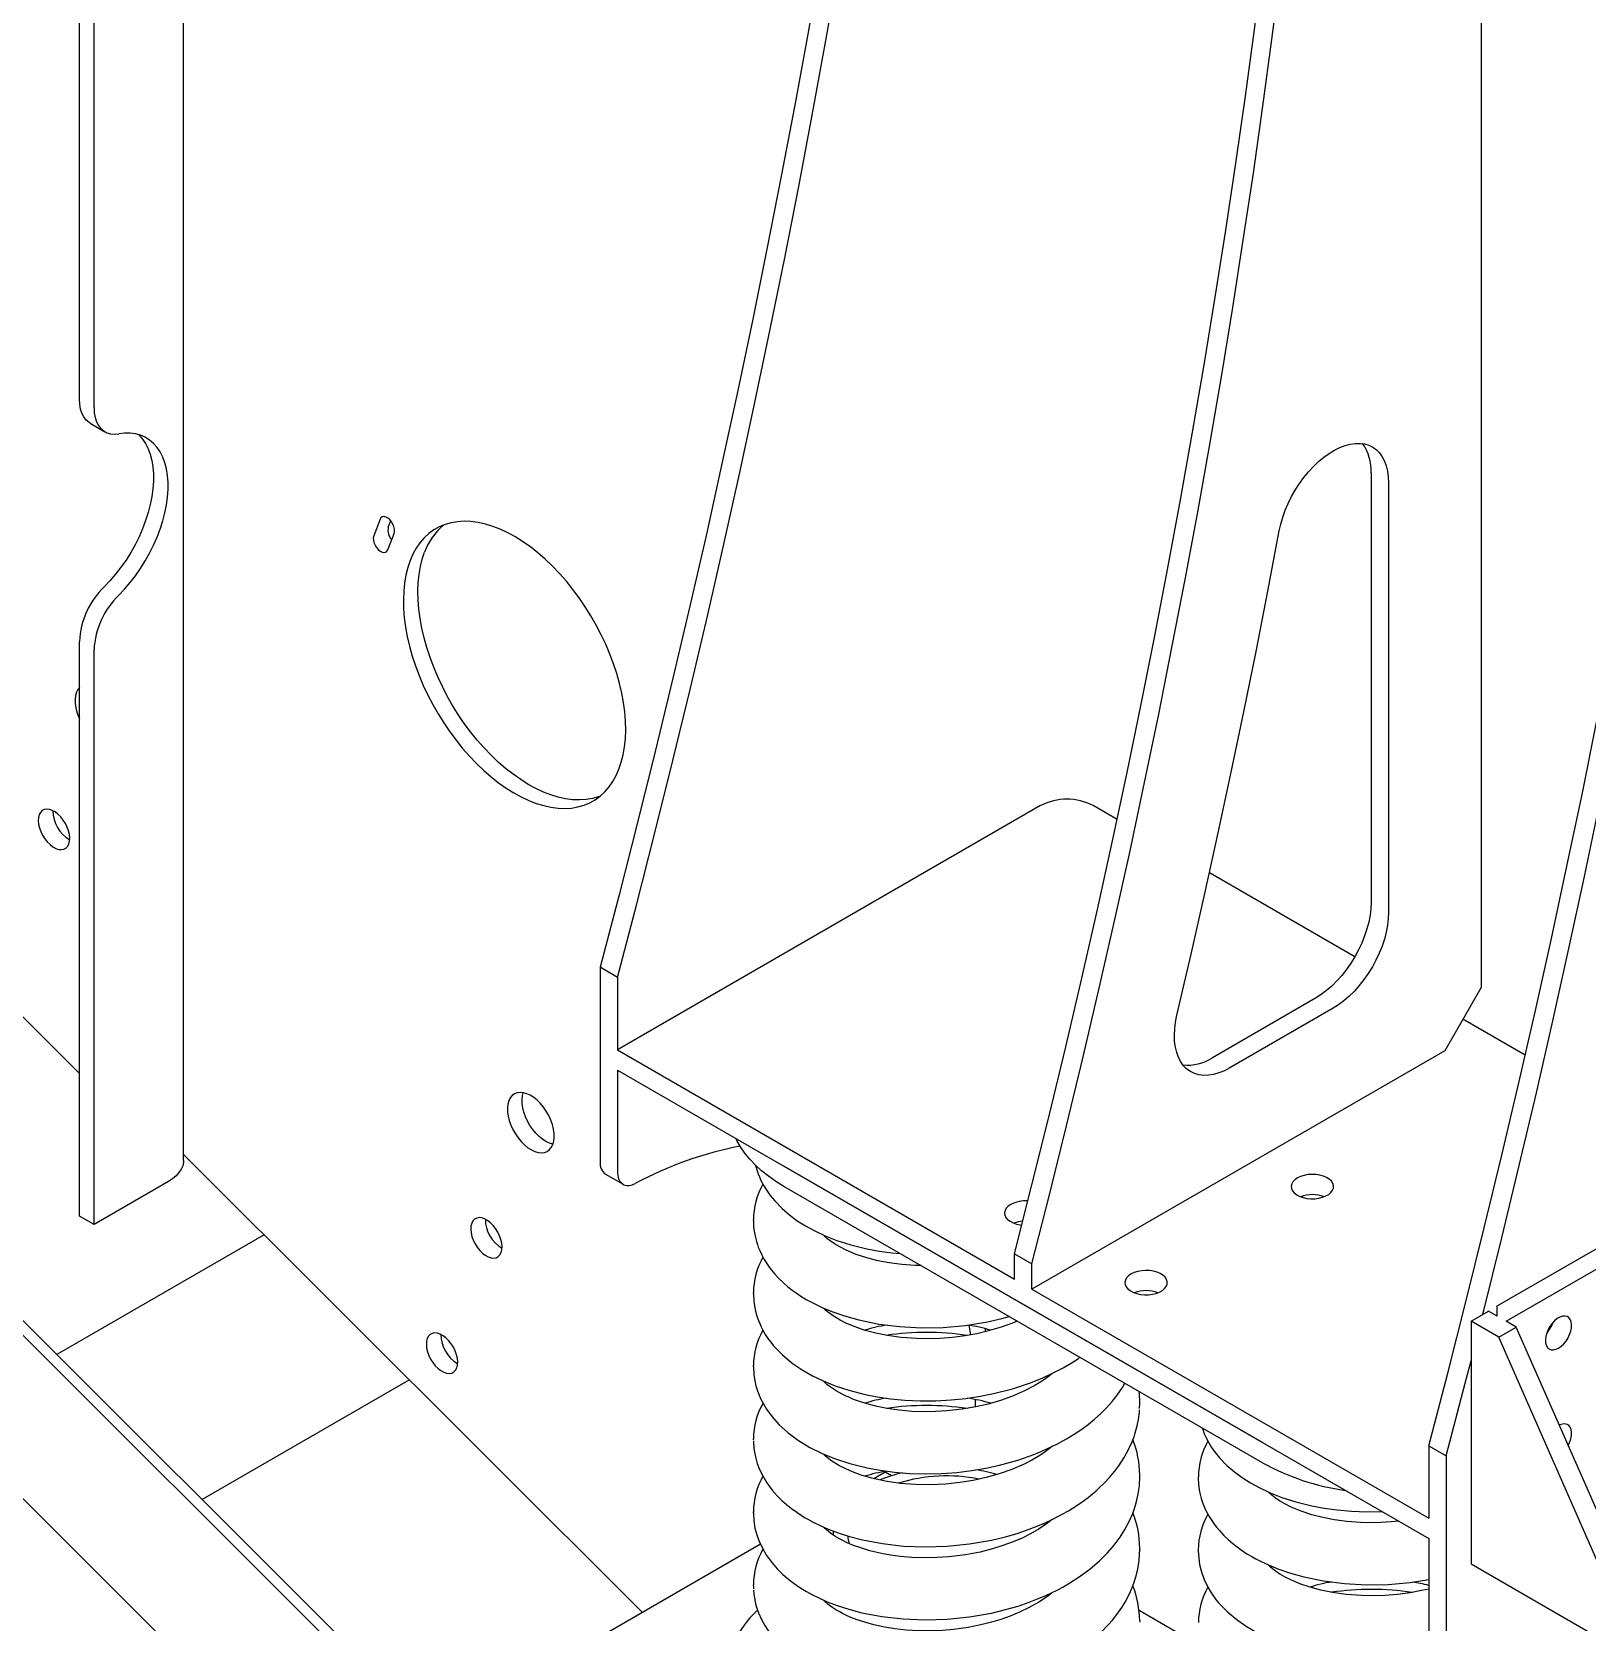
# Model space of a CAD drawing. Header units: millimetres. Extents: x 0 to 55611, y 0 to 32827.
# Drawn here: x 43629 to 44232, y 11959 to 12575 of the extents above; entities that cross this region are included whole.
import ezdxf

# ---------------------------------------------------------------- set-up
doc = ezdxf.new("R2010")
doc.units = ezdxf.units.MM
doc.header["$LTSCALE"] = 10
doc.linetypes.add('SLD-Continua', pattern=[0])
doc.layers.add('EQUIPO', color=30, linetype='SLD-Continua')
doc.layers.add('STRUC', color=5, linetype='SLD-Continua')

msp = doc.modelspace()

# ---------------------------------------------------------------- linework, layer by layer
at = {"color": 7, "linetype": 'SLD-Continua', "lineweight": 25}
for p, q in [((43959.5, 12016.92), (43955.13, 12014.39)), ((43961.93, 12015.51), (43959.5, 12016.92)), ((43911.14, 11989), (43835.05, 11945.07))]:
    msp.add_line(p, q, dxfattribs=at)
at = {"layer": 'EQUIPO', "linetype": 'SLD-Continua', "lineweight": 25}
for p, q in [((43687.4, 12137.78), (43687.4, 13457.88)), ((43647.04, 12432.84), (43647.04, 13436.33)), ((43652.7, 12429.58), (43652.7, 13433.06)), ((44190.62, 13035.05), (44190.62, 12204.79)), ((43337.71, 12480.04), (43647.04, 12171.46)), ((43651.25, 12423.54), (43656.91, 12420.27)), ((44147.91, 12404.35), (44147.91, 12237.95)), ((44154.7, 12400.43), (44154.7, 12234.03)), ((43763.61, 12386.32), (43761.15, 12379.94)), ((43766.81, 12383.21), (43767.77, 12385.7)), ((43766.63, 12374.47), (43769.09, 12380.85)), ((43913.16, 11788.3), (43337.68, 12362.39)), ((43909.57, 11786.22), (43337.68, 12356.74)), ((43647.04, 12116.23), (43647.04, 12338.98)), ((43652.7, 12112.96), (43652.7, 12335.72)), ((44019.78, 12275.33), (43855.74, 12180.62)), ((44049.43, 12269.97), (44040.15, 12275.33)), ((44141.61, 12216.75), (44085.24, 12249.29)), ((43855.74, 12208.71), (43848.95, 12212.63)), ((43848.95, 12212.63), (43848.95, 12137.12)), ((43855.74, 12208.71), (43855.74, 12180.62)), ((44126.42, 12200.71), (44086.36, 12177.59)), ((44190.62, 12204.79), (44176.48, 12180.3)), ((44133.2, 12196.79), (44093.15, 12173.67)), ((44207.7, 12178.6), (44183.55, 12192.54)), ((43855.74, 12180.62), (44009.6, 12091.8)), ((44176.48, 12180.3), (44016.39, 12087.88)), ((43855.74, 12172.78), (44170.26, 11991.21)), ((43855.74, 12172.78), (43855.74, 12133.2)), ((43687.4, 12140.1), (43865.36, 11962.57)), ((44105.77, 12028.44), (43920.22, 12135.56)), ((43681.55, 12129.62), (43652.7, 12112.96)), ((43851.05, 12132.47), (43857.84, 12128.55)), ((44105.77, 12020.6), (43920.22, 12127.72)), ((44196.84, 12081.36), (44273.78, 12125.77)), ((44200.24, 12075.48), (44283.96, 12123.81)), ((43652.7, 12112.96), (43647.04, 12116.23)), ((43908.45, 12114.39), (43908.45, 12114.77)), ((43718.68, 12108.9), (43638.3, 12062.5)), ((44009.6, 12101.6), (44016.39, 12097.68)), ((44009.6, 12091.8), (44009.6, 12101.6)), ((44016.39, 12087.88), (44016.39, 12097.68)), ((43908.44, 12086.1), (43908.43, 12086.44)), ((44016.39, 12087.88), (44170.26, 11999.05)), ((44186.66, 12075.48), (44193.45, 12079.4)), ((44196.84, 12077.44), (44193.45, 12079.4)), ((44196.84, 12077.44), (44196.84, 12081.36)), ((43991.95, 12073.92), (43992.55, 12070.23)), ((43998.48, 12071.47), (43998.26, 12072.61)), ((44186.66, 12075.48), (44186.66, 11981.42)), ((44197.41, 12069.28), (44186.66, 12075.48)), ((44197.41, 12069.28), (44204.2, 12073.2)), ((44204.2, 12073.2), (44200.24, 12075.48)), ((44251.15, 11966.4), (44204.2, 12073.2)), ((44217, 12072.98), (44217.41, 12072.75)), ((44244.36, 11962.48), (44197.41, 12069.28)), ((43774.99, 12052.72), (43694.61, 12006.32)), ((43908.4, 12057.8), (43908.38, 12058.23)), ((43994.33, 12045.06), (43994.33, 12042.19)), ((44058.14, 12041.56), (44058.23, 12043.65)), ((44058.15, 12044.21), (44058.15, 12043.61)), ((43908.37, 12029.5), (43908.38, 12029.38)), ((43908.38, 12029.49), (43908.41, 12029.83)), ((44170.26, 12027.14), (44177.05, 12023.22)), ((44170.26, 12027.14), (44170.26, 11999.05)), ((44177.05, 12023.22), (44177.05, 11947.71)), ((44058.14, 12015.89), (44058.15, 12015.29)), ((44080.98, 12014.79), (44080.98, 12015.17)), ((43908.43, 12001.18), (43908.45, 12001.6)), ((43936.08, 11995.03), (43936.18, 11995.34)), ((44170.26, 11991.21), (44170.26, 11951.63)), ((44058.16, 11987.46), (44058.18, 11987.01)), ((44080.97, 11986.5), (44080.96, 11986.84)), ((44186.66, 11981.42), (44244.36, 11948.11)), ((43908.37, 11972.89), (43908.43, 11971.75)), ((43908.45, 11972.86), (43908.45, 11973.27)), ((44082.38, 11949.16), (44057.93, 11963.28)), ((44058.19, 11959.35), (44058.23, 11958.79))]:
    msp.add_line(p, q, dxfattribs=at)
at = {"layer": 'EQUIPO', "linetype": 'SLD-Continua', "lineweight": 25, "flags": 128}
for points in [[(43990.87, 13211.69), (43990.61, 13186.24), (43990.14, 13160.68), (43989.48, 13135.01), (43988.62, 13109.23), (43987.55, 13083.34), (43986.28, 13057.35), (43984.82, 13031.26), (43983.15, 13005.07), (43981.29, 12978.79), (43979.22, 12952.41), (43976.96, 12925.93), (43974.49, 12899.37), (43971.83, 12872.72), (43968.96, 12845.98), (43965.9, 12819.16), (43962.64, 12792.26), (43959.18, 12765.28), (43955.53, 12738.22), (43951.67, 12711.09), (43947.62, 12683.89), (43943.37, 12656.62), (43938.93, 12629.28), (43934.29, 12601.87), (43929.45, 12574.4), (43924.42, 12546.87), (43919.19, 12519.28), (43913.77, 12491.64), (43908.15, 12463.94), (43902.34, 12436.19), (43896.34, 12408.39), (43890.14, 12380.55), (43883.75, 12352.66), (43877.17, 12324.73), (43870.4, 12296.76), (43863.44, 12268.75), (43856.29, 12240.71), (43848.95, 12212.63)], [(43855.74, 12208.71), (43863.08, 12236.79), (43870.23, 12264.83), (43877.19, 12292.84), (43883.96, 12320.81), (43890.54, 12348.74), (43896.93, 12376.63), (43903.12, 12404.48), (43909.13, 12432.27), (43914.94, 12460.02), (43920.55, 12487.72), (43925.98, 12515.37), (43931.2, 12542.95), (43936.24, 12570.48), (43941.07, 12597.95), (43945.72, 12625.36), (43950.16, 12652.7), (43954.41, 12679.97), (43958.46, 12707.17), (43962.31, 12734.31), (43965.97, 12761.36), (43969.43, 12788.34), (43972.69, 12815.24), (43975.75, 12842.06), (43978.61, 12868.8), (43981.28, 12895.45), (43983.74, 12922.01), (43986.01, 12948.49), (43988.07, 12974.87), (43989.94, 13001.15), (43991.61, 13027.34), (43993.07, 13053.43), (43994.34, 13079.42), (43995.4, 13105.31), (43996.27, 13131.09), (43996.93, 13156.76), (43997.4, 13182.32), (43997.66, 13207.78)], [(44170.26, 12027.14), (44177.63, 12055.35), (44184.82, 12083.53), (44191.81, 12111.68), (44198.61, 12139.78), (44205.22, 12167.85), (44211.63, 12195.87), (44217.85, 12223.85), (44223.88, 12251.78), (44229.71, 12279.66), (44235.34, 12307.49), (44240.78, 12335.26), (44246.02, 12362.98), (44251.07, 12390.64), (44255.92, 12418.24), (44260.56, 12445.77), (44265.02, 12473.24), (44269.27, 12500.64), (44273.32, 12527.97), (44277.18, 12555.22), (44280.83, 12582.4), (44284.29, 12609.5), (44287.55, 12636.53), (44290.6, 12663.47), (44293.45, 12690.32), (44296.11, 12717.09), (44298.56, 12743.77), (44300.81, 12770.36), (44302.86, 12796.86), (44304.71, 12823.26), (44306.35, 12849.56), (44307.8, 12875.76), (44309.04, 12901.86)], [(44191.23, 12078.12), (44191.61, 12079.61), (44198.6, 12107.76), (44205.4, 12135.86), (44212.01, 12163.93), (44218.42, 12191.95), (44224.64, 12219.93), (44230.66, 12247.86), (44236.5, 12275.74), (44242.13, 12303.57), (44247.57, 12331.34), (44252.81, 12359.06), (44257.86, 12386.72), (44262.7, 12414.32), (44267.35, 12441.85), (44271.8, 12469.32), (44276.06, 12496.72), (44280.11, 12524.05), (44283.97, 12551.3), (44287.62, 12578.48), (44291.08, 12605.59), (44294.33, 12632.61), (44297.39, 12659.55), (44300.24, 12686.4), (44302.9, 12713.17), (44305.35, 12739.85), (44307.6, 12766.44), (44309.65, 12792.94), (44311.5, 12819.34), (44313.14, 12845.64), (44314.58, 12871.84), (44315.82, 12897.94)], [(44009.6, 12101.6), (44016.42, 12128.37), (44023.05, 12155.11), (44029.49, 12181.82), (44035.73, 12208.48), (44041.79, 12235.1), (44047.64, 12261.68), (44053.31, 12288.21), (44058.78, 12314.68), (44064.06, 12341.11), (44069.13, 12367.48), (44074.02, 12393.79), (44078.71, 12420.04), (44083.2, 12446.23), (44087.49, 12472.35), (44091.59, 12498.41), (44095.48, 12524.4), (44099.18, 12550.31), (44102.68, 12576.15), (44105.98, 12601.91), (44109.09, 12627.6), (44111.99, 12653.2)], [(44016.39, 12097.68), (44023.21, 12124.45), (44029.84, 12151.2), (44036.28, 12177.9), (44042.52, 12204.56), (44048.57, 12231.18), (44054.43, 12257.76), (44060.1, 12284.29), (44065.57, 12310.76), (44070.84, 12337.19), (44075.92, 12363.56), (44080.81, 12389.87), (44085.49, 12416.12), (44089.98, 12442.31), (44094.28, 12468.43), (44098.37, 12494.49), (44102.27, 12520.48), (44105.97, 12546.39), (44109.47, 12572.23), (44112.77, 12597.99), (44115.87, 12623.68), (44118.78, 12649.28)], [(43651.25, 12423.54), (43650.78, 12423.83), (43649.68, 12424.78), (43648.75, 12425.98), (43648.01, 12427.41), (43647.47, 12429.05), (43647.15, 12430.87), (43647.04, 12432.84)], [(43652.7, 12429.58), (43652.81, 12427.6), (43653.13, 12425.78), (43653.67, 12424.15), (43654.4, 12422.72), (43655.33, 12421.52), (43656.44, 12420.57), (43657.71, 12419.88), (43659.12, 12419.46), (43660.65, 12419.32), (43662.28, 12419.46)], [(43669.99, 12419.13), (43670.15, 12418.98), (43671.51, 12417.43), (43672.7, 12415.66), (43673.7, 12413.68), (43674.52, 12411.49), (43675.13, 12409.12), (43675.54, 12406.58), (43675.75, 12403.89), (43675.75, 12401.08), (43675.54, 12398.15), (43675.13, 12395.14), (43674.52, 12392.06), (43673.7, 12388.93), (43672.7, 12385.79), (43671.51, 12382.64), (43670.15, 12379.52), (43668.61, 12376.45), (43666.93, 12373.44), (43665.1, 12370.52), (43663.14, 12367.71), (43661.06, 12365.04), (43658.88, 12362.51), (43656.62, 12360.15)], [(43662.28, 12356.89), (43664.54, 12359.25), (43666.72, 12361.77), (43668.79, 12364.45), (43670.75, 12367.25), (43672.58, 12370.17), (43674.27, 12373.18), (43675.8, 12376.26), (43677.17, 12379.38), (43678.36, 12382.52), (43679.36, 12385.67), (43680.17, 12388.79), (43680.79, 12391.87), (43681.2, 12394.89), (43681.41, 12397.81), (43681.41, 12400.63), (43681.2, 12403.32), (43680.79, 12405.85), (43680.17, 12408.22), (43679.36, 12410.41), (43678.36, 12412.4), (43677.17, 12414.17), (43675.8, 12415.71), (43674.27, 12417.02), (43672.58, 12418.08), (43670.75, 12418.89), (43668.79, 12419.43), (43666.72, 12419.71), (43664.54, 12419.72), (43662.28, 12419.46)], [(44112.31, 12381.8), (44112.9, 12384.45), (44113.68, 12387.12), (44114.64, 12389.81), (44115.77, 12392.48), (44117.07, 12395.1), (44118.51, 12397.66), (44120.1, 12400.13), (44121.81, 12402.49), (44123.62, 12404.71), (44125.53, 12406.78), (44127.5, 12408.67), (44129.53, 12410.36), (44131.6, 12411.85), (44133.68, 12413.11), (44135.75, 12414.14), (44137.8, 12414.93), (44139.81, 12415.46), (44141.76, 12415.73), (44143.62, 12415.75), (44145.39, 12415.51), (44147.05, 12415.01), (44148.57, 12414.25), (44149.95, 12413.25), (44151.18, 12412.02), (44152.23, 12410.56), (44153.11, 12408.89), (44153.8, 12407.02), (44154.3, 12404.98), (44154.6, 12402.77), (44154.7, 12400.43)], [(43769.09, 12380.85), (43769.26, 12381.61), (43769.22, 12382.51), (43768.99, 12383.48), (43768.58, 12384.46), (43768.02, 12385.38), (43767.35, 12386.17), (43766.6, 12386.79), (43765.84, 12387.19), (43765.12, 12387.35), (43764.48, 12387.25), (43763.96, 12386.89), (43763.61, 12386.32)], [(43775.25, 12370.29), (43774.34, 12367.59), (43773.62, 12364.71), (43773.1, 12361.66), (43772.77, 12358.47), (43772.65, 12355.15), (43772.73, 12351.7), (43773.01, 12348.16), (43773.49, 12344.53), (43774.16, 12340.83), (43775.03, 12337.08), (43776.09, 12333.3), (43777.33, 12329.5), (43778.76, 12325.7), (43780.35, 12321.93), (43782.11, 12318.19), (43784.03, 12314.5), (43786.09, 12310.89), (43788.3, 12307.36), (43790.63, 12303.94), (43793.08, 12300.64), (43795.63, 12297.48), (43798.28, 12294.47), (43801.01, 12291.62), (43803.81, 12288.95), (43806.66, 12286.48), (43809.56, 12284.2), (43812.49, 12282.14), (43815.43, 12280.3), (43818.37, 12278.69), (43821.3, 12277.32), (43824.2, 12276.2), (43827.07, 12275.32), (43829.88, 12274.7), (43832.63, 12274.34), (43835.29, 12274.24), (43837.87, 12274.39), (43840.34, 12274.81), (43842.7, 12275.48), (43844.94, 12276.4), (43847.03, 12277.58), (43848.98, 12279), (43850.78, 12280.65), (43852.41, 12282.54), (43853.88, 12284.64), (43855.16, 12286.96), (43856.26, 12289.48), (43857.17, 12292.18), (43857.89, 12295.06), (43858.41, 12298.11), (43858.74, 12301.3), (43858.86, 12304.62), (43858.78, 12308.07), (43858.5, 12311.61), (43858.02, 12315.24), (43857.35, 12318.94), (43856.48, 12322.69), (43855.42, 12326.47), (43854.18, 12330.27), (43852.75, 12334.07), (43851.16, 12337.84), (43849.4, 12341.58), (43847.48, 12345.27), (43845.41, 12348.88), (43843.21, 12352.41), (43840.88, 12355.83), (43838.43, 12359.13), (43835.88, 12362.29), (43833.23, 12365.3), (43830.5, 12368.15), (43827.7, 12370.82), (43824.84, 12373.29), (43821.95, 12375.57), (43819.02, 12377.63), (43816.08, 12379.47), (43813.14, 12381.08), (43810.21, 12382.45), (43807.3, 12383.57), (43804.44, 12384.45), (43801.63, 12385.07), (43798.88, 12385.43), (43796.21, 12385.53), (43793.64, 12385.38), (43791.16, 12384.96), (43788.81, 12384.29), (43786.57, 12383.37), (43784.48, 12382.19), (43782.52, 12380.77), (43780.73, 12379.12), (43779.1, 12377.23), (43777.63, 12375.13), (43776.35, 12372.81), (43775.25, 12370.29)], [(43761.15, 12379.94), (43760.99, 12379.18), (43761.02, 12378.28), (43761.25, 12377.31), (43761.66, 12376.33), (43762.22, 12375.41), (43762.9, 12374.62), (43763.64, 12374), (43764.4, 12373.6), (43765.13, 12373.44), (43765.77, 12373.54), (43766.28, 12373.89), (43766.63, 12374.47)], [(44072.64, 12194.1), (44078.12, 12217.69), (44083.46, 12241.25), (44088.64, 12264.77), (44093.67, 12288.26), (44098.56, 12311.71), (44103.29, 12335.11), (44107.88, 12358.48), (44112.31, 12381.8)], [(43848.93, 12278.95), (43848.36, 12278.74), (43846, 12278.07), (43843.53, 12277.66), (43840.95, 12277.5), (43838.28, 12277.61), (43835.54, 12277.97), (43832.73, 12278.59), (43829.86, 12279.46), (43826.96, 12280.59), (43824.03, 12281.96), (43821.08, 12283.56), (43818.14, 12285.4), (43815.22, 12287.47), (43812.32, 12289.74), (43809.47, 12292.22), (43806.67, 12294.89), (43803.94, 12297.73), (43801.29, 12300.75), (43798.74, 12303.91), (43796.29, 12307.21), (43793.95, 12310.63), (43791.75, 12314.15), (43789.69, 12317.77), (43787.77, 12321.45), (43786.01, 12325.19), (43784.41, 12328.97), (43782.99, 12332.77), (43781.75, 12336.57), (43780.69, 12340.35), (43779.82, 12344.1), (43779.14, 12347.79), (43778.66, 12351.42), (43778.39, 12354.97), (43778.31, 12358.41), (43778.43, 12361.74), (43778.75, 12364.93), (43779.28, 12367.97), (43779.99, 12370.85), (43780.91, 12373.56)], [(43647.04, 12321.13), (43646.45, 12320.39), (43645.89, 12319.28), (43645.52, 12317.99), (43645.36, 12316.54), (43645.39, 12314.96), (43645.62, 12313.28), (43646.05, 12311.55), (43646.67, 12309.81), (43647.04, 12308.95)], [(43642.89, 12260.41), (43643.18, 12261.5), (43643.26, 12262.74), (43643.13, 12264.1), (43642.8, 12265.53), (43642.28, 12266.98), (43641.58, 12268.4), (43640.74, 12269.74), (43639.77, 12270.96), (43638.72, 12272.01), (43637.61, 12272.86), (43636.49, 12273.48), (43635.39, 12273.85), (43634.35, 12273.96), (43633.41, 12273.8), (43632.6, 12273.37), (43631.94, 12272.7), (43631.46, 12271.81), (43631.18, 12270.72), (43631.1, 12269.47), (43631.22, 12268.11), (43631.55, 12266.68), (43632.07, 12265.23), (43632.77, 12263.82), (43633.61, 12262.48), (43634.58, 12261.26), (43635.63, 12260.21), (43636.74, 12259.36), (43637.86, 12258.73), (43638.96, 12258.36), (43640, 12258.26), (43640.94, 12258.42), (43641.75, 12258.84), (43642.41, 12259.51), (43642.89, 12260.41)], [(44147.91, 12237.95), (44147.81, 12235.45), (44147.5, 12232.86), (44146.99, 12230.2), (44146.28, 12227.5), (44145.37, 12224.78), (44144.29, 12222.06), (44143.03, 12219.38), (44141.62, 12216.76), (44140.05, 12214.22), (44138.36, 12211.79), (44136.55, 12209.49), (44134.64, 12207.35), (44132.66, 12205.38), (44130.61, 12203.61), (44128.52, 12202.05), (44126.42, 12200.71)], [(44154.7, 12234.03), (44154.6, 12231.53), (44154.29, 12228.95), (44153.78, 12226.29), (44153.06, 12223.58), (44152.16, 12220.86), (44151.08, 12218.14), (44149.82, 12215.46), (44148.4, 12212.84), (44146.84, 12210.3), (44145.15, 12207.87), (44143.34, 12205.57), (44141.43, 12203.43), (44139.44, 12201.47), (44137.4, 12199.69), (44135.31, 12198.13), (44133.2, 12196.79)], [(44093.15, 12173.67), (44091.03, 12172.57), (44088.93, 12171.72), (44086.87, 12171.13), (44084.88, 12170.8), (44082.96, 12170.75), (44081.15, 12170.97), (44079.45, 12171.45), (44077.88, 12172.2), (44076.46, 12173.21), (44075.21, 12174.46), (44074.13, 12175.94), (44073.23, 12177.64), (44072.53, 12179.55), (44072.03, 12181.64), (44071.74, 12183.9), (44071.65, 12186.3), (44071.77, 12188.81), (44072.1, 12191.42), (44072.64, 12194.1)], [(43813.57, 12160.92), (43813.2, 12159.62), (43813.04, 12158.17), (43813.07, 12156.59), (43813.3, 12154.92), (43813.73, 12153.19), (43814.35, 12151.44), (43815.14, 12149.72), (43816.09, 12148.05), (43817.16, 12146.49), (43818.35, 12145.05), (43819.62, 12143.79), (43820.95, 12142.71), (43822.3, 12141.85), (43823.65, 12141.23), (43824.96, 12140.86), (43826.2, 12140.75), (43827.36, 12140.9), (43828.39, 12141.3), (43829.29, 12141.96), (43830.02, 12142.84), (43830.58, 12143.95), (43830.95, 12145.24), (43831.11, 12146.69), (43831.08, 12148.27), (43830.85, 12149.95), (43830.42, 12151.68), (43829.8, 12153.42), (43829.01, 12155.15), (43828.06, 12156.81), (43826.99, 12158.38), (43825.8, 12159.81), (43824.53, 12161.08), (43823.2, 12162.15), (43821.85, 12163.01), (43820.5, 12163.63), (43819.19, 12164), (43817.95, 12164.12), (43816.79, 12163.97), (43815.76, 12163.56), (43814.86, 12162.91), (43814.13, 12162.02), (43813.57, 12160.92)], [(43830.64, 12144.12), (43830.61, 12144.13), (43829.3, 12144.5), (43827.96, 12145.12), (43826.61, 12145.98), (43825.28, 12147.05), (43824.01, 12148.32), (43822.82, 12149.75), (43821.74, 12151.32), (43820.8, 12152.98), (43820.01, 12154.71), (43819.39, 12156.45), (43818.96, 12158.18), (43818.73, 12159.86), (43818.69, 12161.44), (43818.86, 12162.89), (43819.16, 12164.01)], [(43920.22, 12127.72), (43917.13, 12129.62), (43914.24, 12131.63), (43911.59, 12133.74), (43909.16, 12135.95), (43906.98, 12138.24), (43905.06, 12140.6), (43903.39, 12143.03), (43901.99, 12145.51), (43901.61, 12146.3)], [(43687.4, 12137.78), (43687.37, 12137.08), (43687.08, 12135.7), (43686.5, 12134.34), (43685.64, 12133.04), (43684.52, 12131.81), (43683.15, 12130.66), (43681.55, 12129.62)], [(43855.74, 12133.2), (43855.84, 12131.86), (43856.14, 12130.68), (43856.64, 12129.69), (43857.32, 12128.92), (43858.16, 12128.38), (43859.13, 12128.11), (43860.22, 12128.1), (43861.38, 12128.35), (43862.58, 12128.86)], [(43909.22, 12135.89), (43909.44, 12135.01), (43909.82, 12133.75), (43910.21, 12132.63), (43910.71, 12131.39), (43911.31, 12130.05), (43912.43, 12127.92), (43913.56, 12126.1), (43914.94, 12124.15), (43916.64, 12122.08), (43919.51, 12119.12), (43922.38, 12116.65), (43925.41, 12114.42), (43928.61, 12112.39), (43931.94, 12110.56), (43936.22, 12108.56), (43940.79, 12106.77), (43946.16, 12105.06), (43952.43, 12103.52), (43957.13, 12102.64), (43962.25, 12101.93), (43965.37, 12101.65)], [(44119.35, 12130.98), (44118.35, 12130.29), (44117.61, 12129.5), (44117.13, 12128.64), (44116.95, 12127.75), (44117.06, 12126.85), (44117.46, 12125.98), (44118.14, 12125.17), (44119.08, 12124.45), (44120.23, 12123.85), (44121.56, 12123.38), (44123.02, 12123.07), (44124.56, 12122.92), (44126.12, 12122.94), (44127.64, 12123.13), (44129.07, 12123.48), (44130.36, 12123.99), (44131.47, 12124.62), (44132.34, 12125.37), (44132.95, 12126.2), (44133.29, 12127.08), (44133.32, 12127.98), (44133.06, 12128.86), (44132.52, 12129.71), (44131.71, 12130.47), (44130.66, 12131.14), (44129.41, 12131.68), (44128.01, 12132.07), (44126.5, 12132.31), (44124.95, 12132.37), (44123.4, 12132.26), (44121.92, 12131.99), (44120.55, 12131.56), (44119.35, 12130.98)], [(44008.19, 12120.7), (44007.2, 12120), (44006.45, 12119.21), (44005.97, 12118.36), (44005.79, 12117.46), (44005.9, 12116.57), (44006.3, 12115.7), (44006.98, 12114.89), (44007.92, 12114.17), (44009.07, 12113.56), (44010.4, 12113.09), (44011.86, 12112.78), (44012.45, 12112.7)], [(43799.14, 12113.44), (43798.86, 12112.35), (43798.78, 12111.11), (43798.9, 12109.75), (43799.23, 12108.32), (43799.75, 12106.87), (43800.45, 12105.45), (43801.29, 12104.11), (43802.26, 12102.89), (43803.31, 12101.84), (43804.42, 12100.99), (43805.54, 12100.37), (43806.64, 12100), (43807.68, 12099.89), (43808.62, 12100.05), (43809.43, 12100.48), (43810.09, 12101.15), (43810.57, 12102.04), (43810.85, 12103.13), (43810.94, 12104.38), (43810.81, 12105.74), (43810.48, 12107.16), (43809.96, 12108.61), (43809.26, 12110.03), (43808.42, 12111.37), (43807.45, 12112.59), (43806.4, 12113.64), (43805.29, 12114.49), (43804.17, 12115.11), (43803.07, 12115.48), (43802.03, 12115.59), (43801.09, 12115.43), (43800.28, 12115.01), (43799.62, 12114.34), (43799.14, 12113.44)], [(43908.37, 12114.4), (43908.49, 12111.87), (43908.77, 12109.69), (43909.14, 12107.87), (43909.54, 12106.36), (43909.92, 12105.14), (43910.3, 12104.1), (43910.83, 12102.8), (43911.6, 12101.17), (43912.58, 12099.36), (43913.58, 12097.77), (43914.53, 12096.4), (43915.42, 12095.23), (43916.66, 12093.74), (43918.29, 12092), (43920.05, 12090.32), (43921.78, 12088.83), (43923.44, 12087.53), (43925, 12086.4), (43927.22, 12084.93), (43929.12, 12083.79), (43930.65, 12082.94), (43932.73, 12081.87), (43935.53, 12080.55), (43939.16, 12079.07), (43943.7, 12077.5), (43949.25, 12075.95), (43956.98, 12074.36), (43965.07, 12073.34), (43973.45, 12072.9), (43981.99, 12073.06), (43990.59, 12073.82), (43999.15, 12075.21), (44004.78, 12076.48), (44007.6, 12077.27)], [(43973.43, 12097), (43971.29, 12097.03), (43965.93, 12097.42), (43961.07, 12098.07), (43956.69, 12098.91), (43952.44, 12100), (43948.28, 12101.36), (43944.32, 12103), (43941.89, 12104.23), (43939.85, 12105.44), (43938.19, 12106.58), (43936.92, 12107.57), (43935.86, 12108.51), (43935.49, 12108.9)], [(44054.86, 12093.76), (44053.86, 12093.06), (44053.12, 12092.27), (44052.64, 12091.42), (44052.46, 12090.52), (44052.57, 12089.62), (44052.97, 12088.76), (44053.65, 12087.95), (44054.59, 12087.23), (44055.74, 12086.62), (44057.07, 12086.15), (44058.53, 12085.84), (44060.07, 12085.69), (44061.63, 12085.71), (44063.15, 12085.9), (44064.59, 12086.25), (44065.88, 12086.76), (44066.98, 12087.4), (44067.85, 12088.14), (44068.47, 12088.97), (44068.8, 12089.85), (44068.83, 12090.75), (44068.58, 12091.63), (44068.03, 12092.48), (44067.22, 12093.25), (44066.17, 12093.91), (44064.92, 12094.45), (44063.52, 12094.84), (44062.02, 12095.08), (44060.46, 12095.14), (44058.91, 12095.03), (44057.43, 12094.76), (44056.06, 12094.33), (44054.86, 12093.76)], [(43908.37, 12086.11), (43908.53, 12083.14), (43908.89, 12080.7), (43909.33, 12078.8), (43909.75, 12077.36), (43910.34, 12075.68), (43910.82, 12074.51), (43911.37, 12073.33), (43912.08, 12071.94), (43913.01, 12070.35), (43914.03, 12068.8), (43915.11, 12067.32), (43916.24, 12065.93), (43919.65, 12062.39), (43923.41, 12059.25), (43927.27, 12056.6), (43931.31, 12054.29), (43935.48, 12052.28), (43940.04, 12050.44), (43945.43, 12048.67), (43951.71, 12047.07), (43956.41, 12046.16), (43961.53, 12045.41), (43967.07, 12044.88), (43973, 12044.61), (43979.12, 12044.64), (43985.06, 12044.96), (43990.8, 12045.55), (43996.29, 12046.38), (44001.52, 12047.41), (44008.84, 12049.29), (44015.5, 12051.48), (44020.34, 12053.41), (44024.69, 12055.4), (44028.45, 12057.37), (44031.67, 12059.25), (44034.44, 12061.03), (44035.02, 12061.45)], [(44010.69, 12075.49), (44008.88, 12074.72), (44004.41, 12073.11), (43999.06, 12071.55), (43994.98, 12070.61), (43990.51, 12069.8), (43985.66, 12069.16), (43980.76, 12068.77), (43976.11, 12068.63), (43971.72, 12068.71), (43965.71, 12069.15), (43960.41, 12069.88), (43955.84, 12070.81), (43951.7, 12071.91), (43947.81, 12073.23), (43944.22, 12074.75), (43942.07, 12075.84), (43940.3, 12076.86), (43938.89, 12077.77), (43938.02, 12078.4), (43937.11, 12079.11), (43936.14, 12079.95), (43935.52, 12080.56)], [(44220.6, 12065.03), (44221.63, 12065.74), (44222.61, 12066.66), (44223.51, 12067.76), (44224.29, 12068.99), (44224.92, 12070.29), (44225.38, 12071.62), (44225.64, 12072.92), (44225.69, 12074.14), (44225.53, 12075.23), (44225.17, 12076.13), (44224.63, 12076.83), (44223.92, 12077.28), (44223.07, 12077.47), (44222.13, 12077.4), (44221.12, 12077.05), (44220.09, 12076.46), (44219.08, 12075.64), (44218.13, 12074.62), (44217.29, 12073.45), (44216.58, 12072.18), (44216.03, 12070.86), (44215.67, 12069.54), (44215.52, 12068.27), (44215.57, 12067.11), (44215.83, 12066.11), (44216.28, 12065.3), (44216.91, 12064.73), (44217.69, 12064.4), (44218.6, 12064.34), (44219.58, 12064.56), (44220.6, 12065.03)], [(43781.92, 12068.75), (43781.64, 12067.66), (43781.56, 12066.42), (43781.68, 12065.06), (43782.01, 12063.63), (43782.53, 12062.18), (43783.23, 12060.76), (43784.07, 12059.42), (43785.04, 12058.2), (43786.09, 12057.15), (43787.2, 12056.3), (43788.32, 12055.68), (43789.42, 12055.31), (43790.46, 12055.2), (43791.4, 12055.36), (43792.21, 12055.78), (43792.87, 12056.45), (43793.35, 12057.35), (43793.64, 12058.44), (43793.72, 12059.68), (43793.59, 12061.05), (43793.26, 12062.47), (43792.74, 12063.92), (43792.04, 12065.34), (43791.2, 12066.68), (43790.23, 12067.9), (43789.18, 12068.95), (43788.07, 12069.8), (43786.95, 12070.42), (43785.85, 12070.79), (43784.81, 12070.9), (43783.87, 12070.74), (43783.06, 12070.32), (43782.4, 12069.65), (43781.92, 12068.75)], [(44177.05, 12023.22), (44184.42, 12051.44), (44186.66, 12060.15)], [(43908.37, 12057.8), (43908.53, 12054.77), (43908.91, 12052.32), (43909.35, 12050.43), (43909.82, 12048.86), (43910.33, 12047.42), (43910.86, 12046.13), (43911.4, 12044.97), (43913.42, 12041.4), (43915.64, 12038.35), (43918.39, 12035.3), (43921.82, 12032.19), (43925.9, 12029.18), (43930.32, 12026.51), (43934.83, 12024.26), (43939.86, 12022.2), (43945.75, 12020.27), (43952.55, 12018.59), (43957.61, 12017.66), (43963.08, 12016.93), (43968.97, 12016.46), (43975.2, 12016.28), (43981.37, 12016.42), (43987.34, 12016.86), (43993.09, 12017.56), (43998.56, 12018.49), (44003.76, 12019.62), (44010.98, 12021.64), (44017.52, 12023.95), (44022.22, 12025.94), (44026.33, 12027.93), (44029.85, 12029.86), (44032.82, 12031.67), (44035.78, 12033.66), (44038.15, 12035.42), (44040.63, 12037.43), (44043.16, 12039.71), (44045.5, 12042.06), (44047.55, 12044.37), (44049.49, 12046.83), (44051.52, 12049.77), (44052.48, 12051.37)], [(44024.35, 12055.25), (44023.15, 12054.27), (44020.86, 12052.63), (44017.51, 12050.54), (44013.48, 12048.43), (44008.9, 12046.42), (44004.16, 12044.73), (43999.38, 12043.34), (43994.59, 12042.23), (43989.32, 12041.32), (43983.37, 12040.65), (43979.06, 12040.4), (43974.51, 12040.33), (43969.77, 12040.5), (43964.89, 12040.93), (43960.28, 12041.6), (43956.35, 12042.38), (43952.48, 12043.38), (43949.47, 12044.33), (43947.22, 12045.16), (43945.61, 12045.82), (43944.04, 12046.53), (43942.85, 12047.12), (43941.64, 12047.77), (43940.45, 12048.46), (43939.31, 12049.19), (43938.17, 12049.98), (43936.9, 12050.98), (43935.57, 12052.19), (43935.5, 12052.27)], [(44058.2, 12044.22), (44058.07, 12047.11), (44057.92, 12048.22)], [(43908.4, 12028.98), (43908.59, 12025.98), (43909.15, 12022.9), (43909.91, 12020.27), (43910.77, 12018.03), (43912.01, 12015.46), (43913.6, 12012.83), (43915.72, 12009.95), (43917.61, 12007.8), (43919.46, 12005.95), (43921.28, 12004.34), (43923.2, 12002.8), (43925.17, 12001.37), (43926.87, 12000.25), (43928.21, 11999.42), (43929.5, 11998.67), (43931.62, 11997.52), (43934.24, 11996.23), (43937.43, 11994.84), (43941.23, 11993.41), (43945.7, 11991.99), (43950.66, 11990.7), (43958.47, 11989.22), (43966.62, 11988.31), (43975.03, 11987.97), (43983.58, 11988.24), (43992.17, 11989.12), (44000.7, 11990.62), (44006.15, 11991.93), (44011.04, 11993.35), (44015.36, 11994.83), (44018.63, 11996.09), (44021.52, 11997.31), (44024.04, 11998.48), (44026.2, 11999.56), (44028.17, 12000.61), (44030.56, 12001.97), (44033.43, 12003.76), (44035.94, 12005.47), (44038.16, 12007.12), (44039.88, 12008.5), (44041.19, 12009.61), (44042.65, 12010.93), (44044.43, 12012.65), (44046.48, 12014.83), (44048.42, 12017.14), (44050.11, 12019.37), (44052.22, 12022.6), (44053.9, 12025.69), (44055.25, 12028.67), (44055.65, 12029.7), (44056, 12030.66), (44056.33, 12031.64), (44056.75, 12033.05), (44057.24, 12034.95), (44057.71, 12037.35), (44058.08, 12040.25), (44058.12, 12041.15)], [(44082.37, 12034.11), (44082.75, 12033.03), (44083.24, 12031.79), (44083.85, 12030.45), (44084.96, 12028.32), (44086.09, 12026.49), (44087.47, 12024.55), (44089.17, 12022.48), (44092.04, 12019.52), (44094.91, 12017.05), (44097.94, 12014.82), (44101.15, 12012.79), (44104.47, 12010.96), (44108.75, 12008.96), (44113.32, 12007.17), (44118.7, 12005.46), (44124.97, 12003.92), (44129.66, 12003.04), (44134.79, 12002.33), (44140.33, 12001.84), (44146.27, 12001.6), (44152.15, 12001.66)], [(44224.37, 12027.32), (44224.92, 12028.48), (44225.38, 12029.81), (44225.64, 12031.11), (44225.69, 12032.33), (44225.53, 12033.42), (44225.17, 12034.33), (44224.63, 12035.02), (44223.92, 12035.47), (44223.07, 12035.67), (44222.13, 12035.59), (44221.12, 12035.25), (44220.92, 12035.15)], [(44024.4, 12026.99), (44023.76, 12026.44), (44021, 12024.42), (44018.87, 12023.04), (44016.33, 12021.58), (44013.37, 12020.07), (44008.64, 12018.02), (44003.72, 12016.28), (43998.7, 12014.86), (43993.65, 12013.74), (43988.38, 12012.89), (43982.84, 12012.31), (43977.09, 12012.04), (43971.2, 12012.12), (43965.27, 12012.59), (43959.44, 12013.45), (43954.34, 12014.57), (43950.15, 12015.8), (43946.79, 12017.03), (43944.17, 12018.17), (43941.77, 12019.4), (43939.44, 12020.8), (43938.42, 12021.5), (43937.46, 12022.22), (43936.41, 12023.1), (43935.47, 12024)], [(43908.37, 12001.2), (43908.54, 11998.13), (43909, 11995.28), (43909.68, 11992.69), (43910.48, 11990.43), (43911.74, 11987.67), (43913.53, 11984.63), (43915.61, 11981.78), (43917.6, 11979.51), (43919.83, 11977.3), (43922.1, 11975.36), (43924.17, 11973.78), (43925.97, 11972.53), (43927.46, 11971.57), (43928.94, 11970.69), (43931.09, 11969.49), (43933.75, 11968.16), (43936.99, 11966.72), (43940.85, 11965.24), (43945.39, 11963.78), (43950.38, 11962.46), (43958.23, 11960.96), (43966.44, 11960.02), (43974.91, 11959.67), (43983.52, 11959.94), (43992.18, 11960.82), (44000.77, 11962.33), (44006.18, 11963.64), (44011.04, 11965.05), (44015.33, 11966.51), (44018.59, 11967.77), (44021.47, 11968.99), (44023.99, 11970.15), (44026.16, 11971.24), (44028.33, 11972.39), (44031.09, 11973.98), (44034.38, 11976.09), (44038.82, 11979.34), (44042.54, 11982.52), (44045.64, 11985.61), (44048.24, 11988.61), (44050.55, 11991.7), (44052.44, 11994.67), (44054.09, 11997.77), (44055.47, 12000.91), (44056.05, 12002.5), (44056.56, 12004.09), (44057.09, 12006.05), (44057.63, 12008.57), (44058.05, 12011.67), (44058.23, 12015.34)], [(44080.9, 12014.8), (44081.02, 12012.27), (44081.3, 12010.09), (44081.67, 12008.27), (44082.07, 12006.76), (44082.46, 12005.54), (44082.83, 12004.5), (44083.37, 12003.19), (44084.13, 12001.57), (44085.11, 11999.76), (44086.11, 11998.16), (44087.06, 11996.8), (44087.96, 11995.63), (44089.2, 11994.14), (44090.82, 11992.4), (44092.59, 11990.71), (44094.31, 11989.23), (44095.97, 11987.93), (44097.53, 11986.8), (44099.76, 11985.33), (44101.66, 11984.19), (44103.18, 11983.34), (44105.26, 11982.26), (44108.07, 11980.95), (44111.7, 11979.47), (44116.24, 11977.89), (44121.78, 11976.34), (44129.51, 11974.76), (44137.61, 11973.74), (44145.98, 11973.3), (44154.52, 11973.45), (44163.13, 11974.22), (44170.26, 11975.38)], [(44158.62, 11997.93), (44155.85, 11997.65), (44149.64, 11997.35), (44143.83, 11997.43), (44138.47, 11997.82), (44133.6, 11998.47), (44129.22, 11999.31), (44124.97, 12000.4), (44120.81, 12001.76), (44116.86, 12003.4), (44114.43, 12004.63), (44112.38, 12005.84), (44110.72, 12006.97), (44109.46, 12007.96), (44108.4, 12008.91), (44108.02, 12009.3)], [(44024.24, 11998.58), (44022.48, 11997.16), (44019.26, 11994.98), (44015.87, 11993.03), (44012.29, 11991.26), (44008.71, 11989.74), (44005.17, 11988.45), (44001.12, 11987.2), (43996.27, 11985.98), (43990.63, 11984.91), (43984.23, 11984.11), (43979.57, 11983.8), (43974.64, 11983.72), (43969.82, 11983.89), (43965.44, 11984.26), (43961.5, 11984.79), (43958, 11985.42), (43953.55, 11986.47), (43950, 11987.55), (43947.22, 11988.55), (43944.79, 11989.58), (43943.29, 11990.29), (43941.72, 11991.12), (43940.01, 11992.13), (43938.26, 11993.31), (43936.73, 11994.52), (43935.46, 11995.7)], [(44021.34, 11996.31), (44021.32, 11996.4), (44021.13, 11997.12)], [(43939.32, 11994.09), (43939.31, 11993.82), (43939.32, 11992.51)], [(43908.47, 11971.13), (43908.54, 11969.78), (43908.93, 11967.29), (43909.37, 11965.42), (43909.75, 11964.16), (43910.39, 11962.35), (43911.5, 11959.84), (43912.78, 11957.51), (43914, 11955.63), (43915.52, 11953.59), (43917.44, 11951.37), (43919.27, 11949.53), (43920.81, 11948.13), (43922.3, 11946.89), (43923.9, 11945.67), (43925.6, 11944.47), (43927.4, 11943.31), (43929.3, 11942.17), (43931.3, 11941.08), (43935.72, 11938.96), (43940.94, 11936.91), (43947.03, 11935.01), (43954.05, 11933.38), (43959.25, 11932.5), (43964.87, 11931.85), (43970.88, 11931.46), (43976.93, 11931.38), (43982.85, 11931.59), (43988.59, 11932.08), (43996.79, 11933.25), (44004.45, 11934.89), (44011.51, 11936.9), (44017.94, 11939.21), (44021.8, 11940.84), (44025.19, 11942.44), (44028.13, 11943.98), (44030.65, 11945.42), (44032.89, 11946.8), (44035.45, 11948.52), (44037.88, 11950.3), (44040.51, 11952.42), (44043.29, 11954.93), (44046, 11957.7), (44047.67, 11959.6), (44048.94, 11961.19), (44049.99, 11962.61), (44051.26, 11964.45), (44052.55, 11966.57), (44053.73, 11968.74), (44054.63, 11970.63), (44055.32, 11972.25), (44055.96, 11973.95), (44056.74, 11976.39), (44057.44, 11979.27), (44057.99, 11982.82), (44058.23, 11987.05), (44058.23, 11987.05)], [(44080.9, 11986.5), (44081.06, 11983.54), (44081.43, 11981.1), (44081.86, 11979.2), (44082.28, 11977.76), (44082.88, 11976.08), (44083.36, 11974.91), (44083.9, 11973.73), (44084.62, 11972.34), (44085.54, 11970.75), (44086.56, 11969.19), (44087.64, 11967.72), (44088.77, 11966.33), (44092.18, 11962.78), (44095.94, 11959.65), (44099.81, 11956.99), (44103.84, 11954.68), (44108.01, 11952.68), (44112.58, 11950.84), (44117.97, 11949.07), (44124.24, 11947.47), (44128.94, 11946.56), (44134.06, 11945.81), (44139.6, 11945.28), (44145.54, 11945.01), (44151.65, 11945.04), (44157.6, 11945.36), (44163.33, 11945.95), (44168.83, 11946.77), (44171.99, 11947.4)], [(44170.26, 11971.64), (44167.52, 11971.01), (44163.04, 11970.2), (44158.19, 11969.56), (44153.3, 11969.17), (44148.64, 11969.03), (44144.26, 11969.1), (44138.24, 11969.54), (44132.94, 11970.28), (44128.37, 11971.2), (44124.23, 11972.31), (44120.34, 11973.63), (44116.76, 11975.15), (44114.6, 11976.23), (44112.83, 11977.26), (44111.42, 11978.17), (44110.56, 11978.79), (44109.64, 11979.51), (44108.68, 11980.34), (44108.05, 11980.96)], [(44024.22, 11970.27), (44022.76, 11969.06), (44019.13, 11966.6), (44015.36, 11964.46), (44011.62, 11962.66), (44007.93, 11961.14), (44004.29, 11959.86), (44000.71, 11958.78), (43996.57, 11957.75), (43991.64, 11956.78), (43985.95, 11955.98), (43981.74, 11955.62), (43977.25, 11955.43), (43972.5, 11955.46), (43967.66, 11955.74), (43963.23, 11956.23), (43959.27, 11956.87), (43955.11, 11957.76), (43951.58, 11958.74), (43948.63, 11959.72), (43946.22, 11960.65), (43944.25, 11961.52), (43942.91, 11962.18), (43941.61, 11962.88), (43940.37, 11963.6), (43939.25, 11964.32), (43938.29, 11964.99), (43937.25, 11965.78), (43936.05, 11966.82), (43935.49, 11967.39)], [(43909.95, 11963.45), (43909.16, 11962.7), (43906.98, 11960.41), (43905.06, 11958.05), (43903.39, 11955.62), (43901.99, 11953.14), (43900.87, 11950.61), (43900.02, 11948.04), (43899.46, 11945.45), (43899.17, 11942.85), (43899.17, 11940.23), (43899.46, 11937.63), (43900.02, 11935.04), (43900.87, 11932.47), (43901.99, 11929.94), (43903.39, 11927.46), (43905.06, 11925.03), (43906.98, 11922.67), (43909.16, 11920.38), (43911.59, 11918.18), (43914.24, 11916.07), (43917.13, 11914.05), (43920.22, 11912.15)]]:
    msp.add_lwpolyline(points, dxfattribs=at)
at = {"layer": 'EQUIPO', "linetype": 'SLD-Continua', "lineweight": 25}
for centre, radius, start, end in [((44129.89, 12405.23), 18.04, 357.19955, 35.25216), ((43772.16, 12382.05), 5.48, 167.8569, 222.55359), ((43804.07, 12365.24), 24.61, 130.03778, 160.24808), ((43678.65, 12337.44), 31.65, 134.11645, 177.19831), ((43684.31, 12334.17), 31.65, 134.11645, 177.19831), ((44029.97, 12255.77), 22.05, 62.49143, 117.50857), ((43649.53, 12273.24), 12.76, 179.49998, 240.49464), ((44076.6, 12192.7), 17.99, 264.69353, 302.85454), ((43929.88, 12003.87), 141.95, 100.82198, 118.2977), ((43854.05, 12136.62), 5.13, 174.49562, 234.1922), ((43937.56, 12114.36), 29.16, 150.83321, 179.17021), ((44013.85, 12109.96), 12.14, 85.36724, 117.79603), ((44125.14, 12111.37), 13.18, 69.5747, 110.4253), ((43817.21, 12114.87), 12.76, 179.49998, 240.49464), ((44013.72, 12102.08), 12.15, 94.1956, 110.90864), ((43936.54, 12086.28), 28.15, 150.25661, 179.66816), ((44060.66, 12074.14), 13.18, 69.5747, 110.4253), ((43937.58, 12057.76), 29.18, 150.91431, 179.08739), ((43968.32, 12020.24), 54.33, 98.59906, 107.89907), ((43975.57, 11961.83), 109.26, 81.7195, 98.20276), ((43980.86, 12003.95), 70.79, 73.9115, 81.45386), ((44206.87, 12078.83), 12.18, 318.62646, 341.37892), ((43799.99, 12070.18), 12.76, 179.49998, 240.49464), ((43937.42, 12029.46), 29.03, 150.64318, 179.27144), ((43969.7, 11986.62), 59.82, 99.38491, 107.58526), ((43975.55, 11930.35), 112.4, 81.9782, 97.97947), ((43979.54, 11968.66), 77.87, 74.3993, 81.29429), ((44020.97, 12015.74), 37.22, 0.23442, 21.66366), ((44110.09, 12014.75), 29.16, 150.83321, 179.17021), ((43969.42, 11959.32), 58.78, 99.2132, 107.58337), ((43979.94, 11959.65), 58.69, 103.54785, 112.41875), ((43984.51, 11951.54), 67.08, 74.15113, 81.25988), ((44151.13, 12102.92), 93.99, 241.14111, 261.94347), ((43937.11, 12001.24), 28.71, 150.60174, 179.27327), ((43983.35, 11951.99), 63.51, 78.60054, 107.11893), ((44020.66, 11987.32), 37.55, 0.21102, 21.64388), ((44109.07, 11986.68), 28.15, 150.25661, 179.66816), ((43958.34, 11993.39), 13.45, 185.18847, 198.21035), ((43937.25, 11972.94), 28.85, 150.67011, 179.32118), ((44019.87, 11958.94), 38.32, 0.60838, 21.35325), ((44140.85, 11920.63), 54.33, 98.59906, 107.89907), ((44155.65, 11917.83), 57.12, 75.1859, 81.68496), ((44110.11, 11958.16), 29.18, 150.91431, 179.08739), ((44148.11, 11862.22), 109.26, 81.7195, 98.20276)]:
    msp.add_arc(centre, radius, start, end, dxfattribs=at)
at = {"layer": 'STRUC', "linetype": 'SLD-Continua', "lineweight": 25}
msp.add_line((43880.3, 11751.97), (43345.05, 12286.15), dxfattribs=at)

doc.saveas('drawing.dxf')
